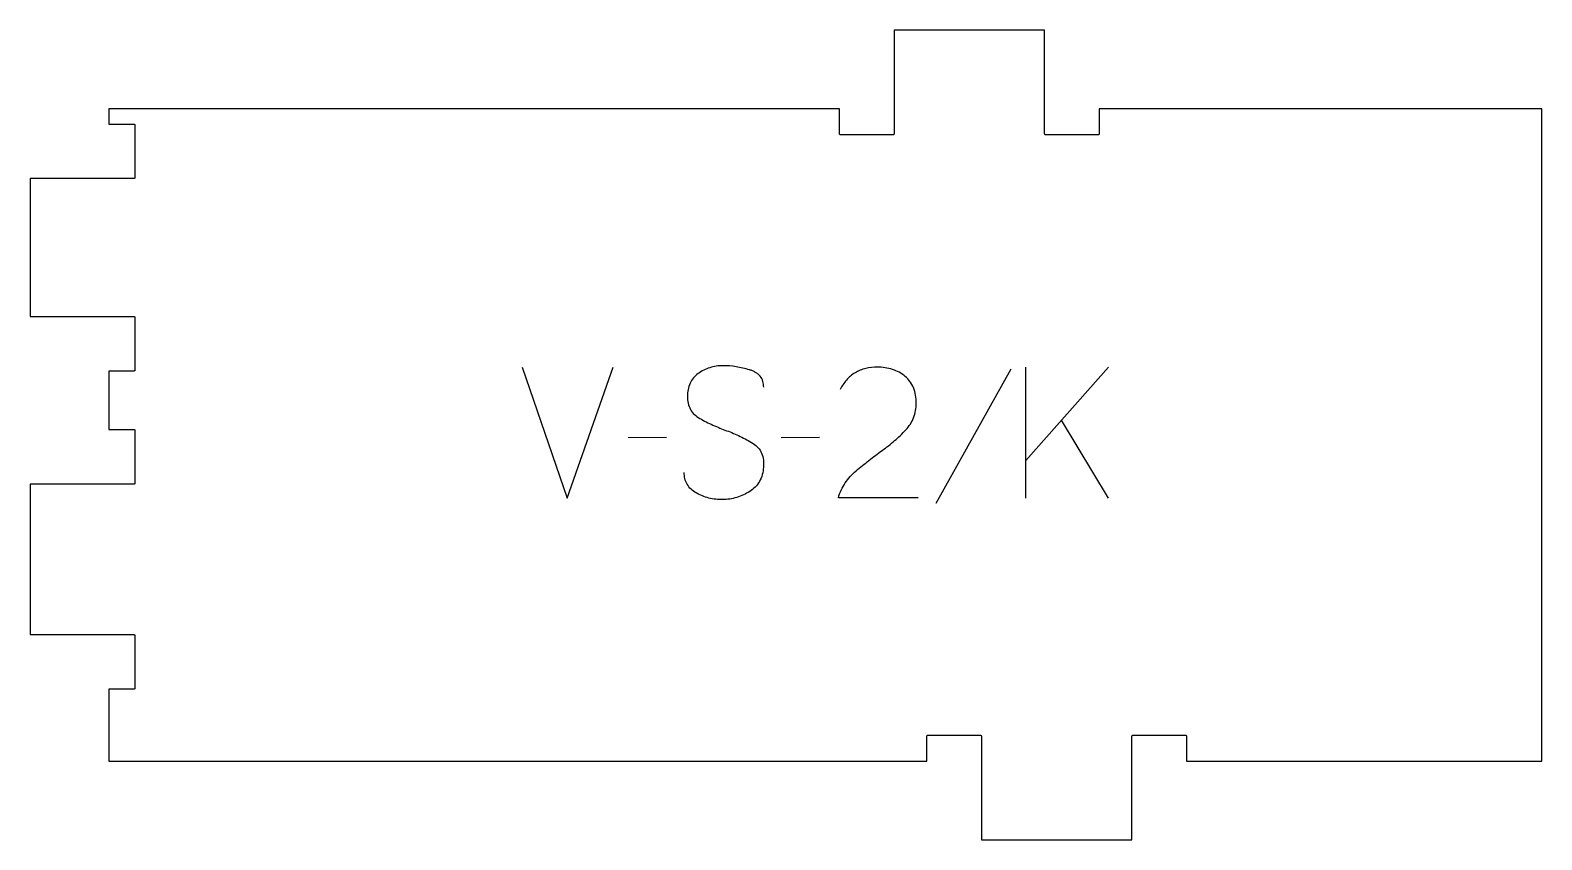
# Model space of a CAD drawing. Extents: x 0 to 346, y 0 to 186.
import ezdxf

# ---------------------------------------------------------------- set-up
doc = ezdxf.new("R2010")
doc.units = 0
doc.layers.add('1_ANYTOOL_1MMDEEP_LABELS_S', color=2, linetype='CONTINUOUS')
doc.layers.add('4_ANYTOOL_CUTTHROUGH_OUTSI', color=5, linetype='CONTINUOUS')

msp = doc.modelspace()

# ---------------------------------------------------------------- linework, layer by layer
at = {"layer": '1_ANYTOOL_1MMDEEP_LABELS_S'}
for p, q in [((224.645032, 107.818114), (207.459318, 77.046685)), ((228.073604, 78.289542), (228.073604, 108.289542)), ((228.073604, 86.903828), (247.016461, 108.289542)), ((247.016461, 78.289542), (236.216461, 96.118114)), ((145.787889, 92.175257), (137.002175, 92.089542)), ((180.845032, 92.175257), (172.059318, 92.089542))]:
    msp.add_line(p, q, dxfattribs=at)
msp.add_lwpolyline([(112.659318, 108.289542), (123.030746, 78.289542), (133.573604, 108.289542)], dxfattribs=at)
for points in [[(168.030746, 103.703828, 0.071867), (167.837633, 105.040435, 0.100684), (167.211104, 106.221685, 0.047558), (166.73655, 106.698136, 0.038563), (166.18655, 107.086864, 0.037928), (165.489362, 107.434332, 0.026634), (164.752175, 107.689542, 0.028461), (161.728842, 108.375525, 0.041577), (158.645032, 108.632399, 0.036938), (157.142672, 108.52126, 0.041531), (155.677175, 108.177042, 0.041583), (154.299798, 107.599834, 0.038125), (153.030746, 106.810971, 0.057611), (151.960594, 105.819067, 0.065808), (151.166461, 104.598471, 0.06469), (150.688965, 103.138916, 0.046778), (150.545032, 101.603828, 0.052235), (150.707388, 100.053986, 0.075448), (151.252175, 98.603828, 0.076671), (152.168267, 97.430775, 0.061023), (153.373604, 96.546685, 0.021951), (156.402458, 95.019339, 0.018213), (159.545032, 93.739542, -0.02405), (162.646517, 92.43408, -0.02981), (165.587889, 90.803828, -0.068439), (166.729191, 89.837897, -0.079282), (167.537889, 88.585971, -0.076308), (167.962889, 87.007289, -0.047772), (167.987889, 85.360971, -0.046243), (167.694655, 83.680012, -0.06359), (167.045032, 82.109185, -0.064671), (166.072208, 80.824996, -0.057073), (164.816461, 79.810971, -0.067522), (161.848152, 78.448061, -0.070793), (158.623604, 77.946685, -0.064027), (155.484588, 78.3092, -0.070447), (152.559318, 79.489542, -0.054374), (151.400901, 80.339175, -0.074742), (150.502175, 81.450257, -0.075199), (149.979168, 82.756635, -0.057737), (149.816461, 84.160971)], [(203.430746, 78.332399), (185.130746, 78.375257, -0.034491), (185.793525, 80.122589, -0.037732), (186.700389, 81.755614, -0.037744), (187.839684, 83.23025, -0.03482), (189.180746, 84.525257, -0.00859), (192.139971, 86.923839, -0.008791), (195.180746, 89.218114, 0.020588), (198.000035, 91.451556, 0.025206), (200.602175, 93.932399, 0.046908), (201.62277, 95.233641, 0.051091), (202.370032, 96.707399, 0.050722), (202.818765, 98.355574, 0.041139), (202.959318, 100.060971, 0.039396), (202.816673, 101.868557, 0.058519), (202.327175, 103.607399, 0.060358), (201.536617, 105.014515, 0.061397), (200.430746, 106.189542, 0.048006), (199.074789, 107.111502, 0.045901), (197.570032, 107.764542, 0.045216), (195.829971, 108.167102, 0.034258), (194.045032, 108.289542, 0.055622), (191.410462, 107.995555, 0.079896), (188.966461, 107.014542, 0.080617), (186.997073, 105.348842, 0.060287), (185.559318, 103.189542)]]:
    msp.add_lwpolyline(points, format="xyb", dxfattribs=at)
at = {"layer": '4_ANYTOOL_CUTTHROUGH_OUTSI'}
msp.add_lwpolyline([(185.388666, 167.5), (18, 167.5), (18, 164), (23.75, 164, -0.414214), (24, 163.75), (24, 151.75, -0.414214), (23.75, 151.5), (0, 151.5), (0, 119.911), (23.75, 119.911, -0.414214), (24, 119.661), (24, 107.661, -0.414214), (23.75, 107.411), (18, 107.411), (18, 94), (23.75, 94, -0.414214), (24, 93.75), (24, 81.75, -0.414214), (23.75, 81.5), (0, 81.5), (0, 47), (23.75, 47, -0.414214), (24, 46.75), (24, 34.75, -0.414214), (23.75, 34.5), (18, 34.5), (18, 18), (205.388666, 18), (205.388666, 23.75, -0.414214), (205.638666, 24), (217.638666, 24, -0.414214), (217.888666, 23.75), (217.888666, 0), (252.388666, 0), (252.388666, 23.75, -0.414214), (252.638666, 24), (264.638666, 24, -0.414214), (264.888666, 23.75), (264.888666, 18), (346.277332, 18), (346.277332, 167.5), (244.888666, 167.5), (244.888666, 161.75, -0.414214), (244.638666, 161.5), (232.638666, 161.5, -0.414214), (232.388666, 161.75), (232.388666, 185.5), (197.888666, 185.5), (197.888666, 161.75, -0.414214), (197.638666, 161.5), (185.638666, 161.5, -0.414214), (185.388666, 161.75)], format="xyb", close=True, dxfattribs=at)

doc.saveas('drawing.dxf')
